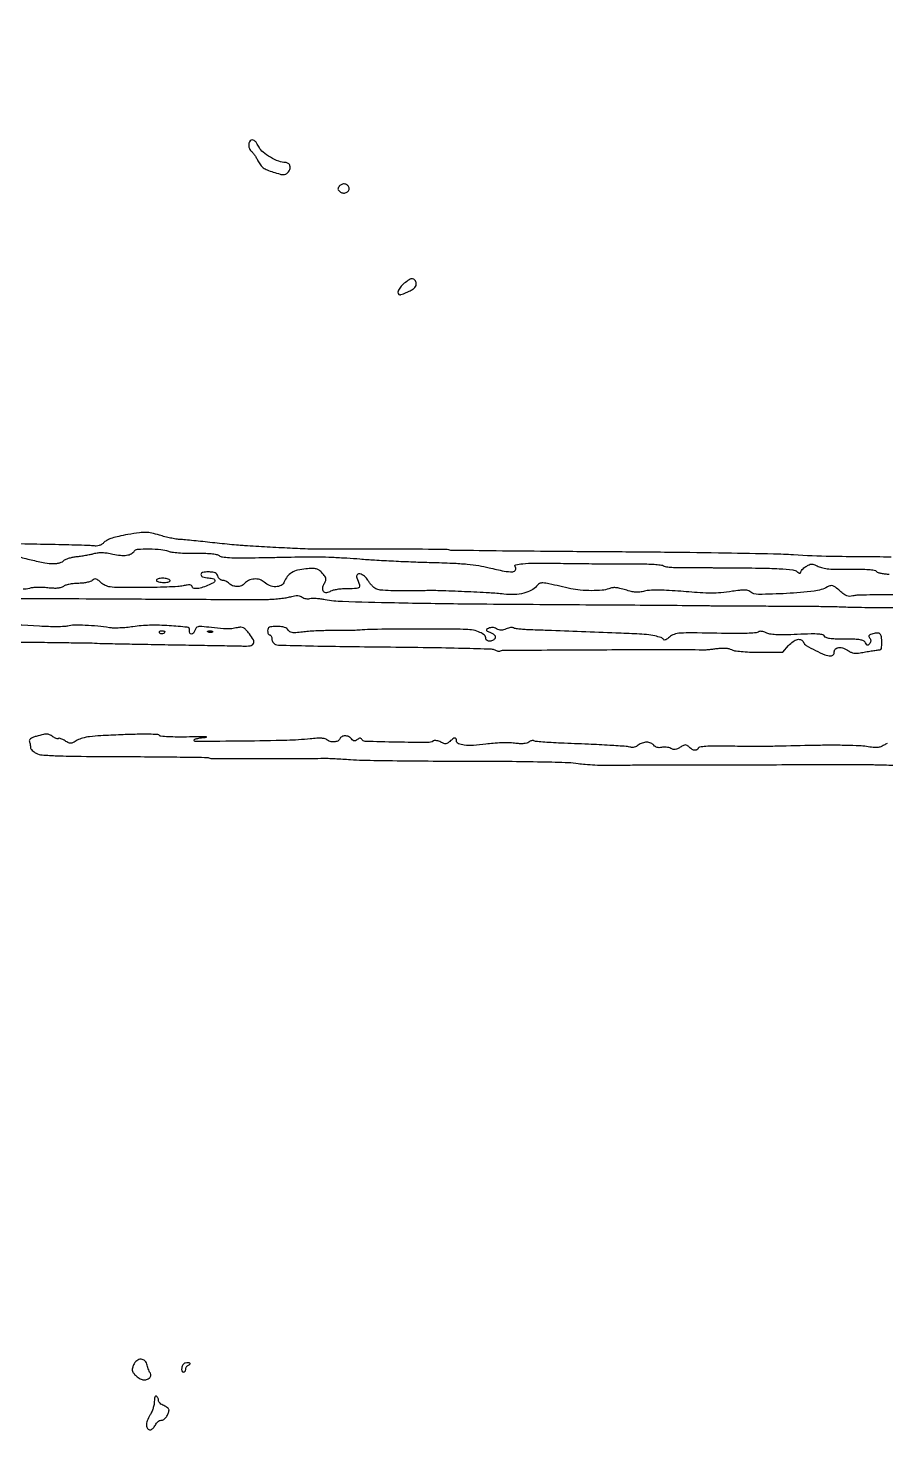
# Model space of a CAD drawing. Extents: x 0 to 5034, y 0 to 2560.
# Drawn here: x 1601 to 2010, y 1891 to 2560 of the extents above; entities that cross this region are included whole.
import ezdxf

# ---------------------------------------------------------------- set-up
doc = ezdxf.new("R2010")
doc.units = 0

msp = doc.modelspace()

# ---------------------------------------------------------------- linework, layer by layer
for points in [[(1302.591156, 2312.41867, -0.000002), (1321.157236, 2312.214958, -0.000002), (1342.798547, 2311.977339, -0.000002), (1365, 2311.733402, -0.001584)], [(2130.089321, 2301.230135, 0.000002), (2134.05625, 2301.153944, 0.000002), (2138.631249, 2301.066108, 0.000002), (2143.25, 2300.977466, -0.007536)], [(2012.058289, 2308.103936, -0.00334), (1983.456876, 2308.375123, -0.012499), (1965.5, 2309.114644, 0.011357), (1956.012625, 2309.527086, 0.001119), (1933.16875, 2309.949625, 0.001413), (1905.934598, 2310.315394, 0.00112), (1876.5, 2310.561566, -0.000555), (1848.04193, 2310.767385, -0.000903), (1823.882149, 2311.012532, -0.000097), (1802.295732, 2311.274711, -0.085394), (1801.290293, 2311.46049, 0.087003), (1799.879425, 2311.716525, 0.000185), (1777.80003, 2311.83972, 0.001484), (1756.66926, 2311.88705, 0.002525), (1739, 2311.784942, -0.013704), (1735.296174, 2311.846347, -0.001144), (1725.711055, 2312.290183, -0.00161), (1714.821591, 2312.854537, -0.001638), (1704, 2313.485882, -0.006387), (1701.154805, 2313.697746, -0.001984), (1696.884375, 2314.087727, -0.001983), (1692.114785, 2314.561478, -0.002184), (1687.5, 2315.058724, 0.001647), (1683.031977, 2315.54501, 0.001815), (1678.703125, 2315.98585, 0.001687), (1675.002407, 2316.336553, 0.009247), (1673, 2316.482217, -0.028643), (1671.247648, 2316.67823, -0.010123), (1668.765625, 2317.152766, -0.01001), (1666.053802, 2317.785354, -0.011592), (1663.5, 2318.498669, 0.018195), (1659.739264, 2319.495759, 0.05089), (1657.035019, 2319.824826, 0.039079), (1653.947848, 2319.643339, 0.007435), (1648.379255, 2318.792008, 0.010599), (1644.014438, 2317.962644, 0.026379), (1640.876164, 2317.12203, 0.03627), (1638.626659, 2316.20532, 0.081661), (1637.134687, 2315.134687, -0.048728), (1635.948183, 2314.159368, -0.072636), (1634.73784, 2313.581226, -0.068571), (1633.36104, 2313.353839, -0.038542), (1631.665365, 2313.439193, 0.025453), (1629.205392, 2313.62761, 0.000563), (1617.285314, 2313.918784, 0.001277), (1603.328762, 2314.208302, 0.000863), (1587.409933, 2314.470358, -0.000175)], [(1584.188103, 2288.381079, -0.001666), (1604.216029, 2288.381247, -0.000643), (1632, 2288.253213, 0.000119), (1662.518774, 2288.08063, 0.000269), (1685.634606, 2287.967882, 0.000103), (1704.1096, 2287.89152, 0.008241), (1707, 2287.927808, -0.005687), (1707.912468, 2287.943925, -0.000726), (1709.874919, 2287.953416, -0.00085), (1712.204213, 2287.957343, -0.000707), (1714.680577, 2287.953808, 0.015698), (1717.38113, 2288.030935, 0.011278), (1720.38889, 2288.279644, 0.011407), (1723.243422, 2288.646657, 0.024002), (1725.434025, 2289.087704, -0.015113), (1727.787355, 2289.605194, -0.05015), (1729.364557, 2289.741188, -0.077637), (1730.527307, 2289.54259, -0.09241), (1731.498122, 2289.001559, 0.078735), (1732.227017, 2288.569006, 0.048961), (1733.184467, 2288.293076, 0.047807), (1734.209864, 2288.203429, 0.061939), (1735.144811, 2288.327618, -0.061072), (1736.303848, 2288.483613, -0.016656), (1738.153534, 2288.443813, -0.016586), (1740.26505, 2288.257534, -0.016566), (1742.360449, 2287.931642, 0.039206), (1750.653193, 2287.023725, 0.002429), (1775.410735, 2286.384331, 0.0028), (1809.998943, 2285.852872, 0.00094), (1860.5, 2285.454669, -0.000168), (1884.79464, 2285.300637, -0.000267), (1905.58125, 2285.150796, -0.000051), (1923.922323, 2285.006946, -0.013607), (1925.5, 2284.951458, 0.013933), (1926.986377, 2284.900151, 0.000247), (1934.990625, 2284.85095, 0.00062), (1944.316707, 2284.809784, 0.000413), (1955, 2284.784692, -0.001213), (1966.042123, 2284.741095, -0.001436), (1976.478125, 2284.644595, -0.001249), (1985.285763, 2284.51584, -0.009146), (1989.5, 2284.366559, 0.008629), (1993.304219, 2284.227864, 0.002101), (1999.584375, 2284.133772, 0.002153), (2006.786719, 2284.087156, 0.002144), (2014, 2284.102463, -0.001445)], [(1591.228225, 2267.709833, 0.001461), (1603, 2267.54988, -0.000446), (1614.311794, 2267.419136, -0.000745), (1623.834375, 2267.286386, -0.000022), (1632.442418, 2267.153179, -0.409676), (1632.5, 2267.094696, 0.408111), (1632.557624, 2267.035856, 0.000017), (1642.340625, 2266.831879, 0.000656), (1653.154405, 2266.620968, 0.000393), (1666, 2266.397376, -0.000164), (1679.106842, 2266.175231, -0.000234), (1690.760549, 2265.968434, -0.00013), (1700.611, 2265.786476, -0.003426), (1703.248677, 2265.718984, 0.040863), (1706.739322, 2265.891026, 0.240302), (1708.203926, 2266.898593, 0.251725), (1708.209728, 2268.634387, 0.044131), (1706.362472, 2271.465839, 0.019143), (1704.670275, 2273.456432, 0.089309), (1703.476193, 2274.36384, 0.121904), (1702.232764, 2274.653753, 0.050044), (1700.5, 2274.456145, -0.014356), (1698.015364, 2273.991568, -0.040962), (1696.262539, 2273.861171, -0.021766), (1694.00805, 2273.976587, -0.001822), (1688.195263, 2274.549952, 0.005392), (1683.607383, 2274.969448, 0.065461), (1681.845634, 2274.880693, 0.184047), (1680.914746, 2274.316229, 0.101826), (1680.317938, 2273.107795, -0.10869), (1679.650802, 2271.801917, -0.233901), (1678.646274, 2271.350404, -0.302522), (1677.881145, 2271.902035, -0.133337), (1677.759179, 2273.202823, 0.431788), (1676.672219, 2274.651828, 0.01223), (1668.072234, 2275.406534, 0.02105), (1658.769874, 2275.601718, 0.033215), (1650.820448, 2274.904191, -0.015449), (1647.785901, 2274.528951, -0.013255), (1644.574721, 2274.31791, -0.013455), (1641.647297, 2274.282164, -0.036868), (1639.588795, 2274.464611, 0.017018), (1634.046727, 2275.178293, 0.01385), (1628.074012, 2275.575104, 0.012684), (1622.713108, 2275.646269, 0.063221), (1619.738492, 2275.232033, -0.056399), (1618.07047, 2274.976588, -0.008249), (1614.64155, 2274.898443, -0.009235), (1610.568756, 2274.948058, -0.007806), (1606.265062, 2275.147299, 0.011754), (1583.90243, 2276.005683, 0.001852)], [(1595.771462, 2308.446223, 0.010934), (1602.287228, 2306.769503, 0.011417), (1608.902323, 2305.379128, 0.046116), (1613.004185, 2305, 0.034064), (1614.52569, 2305.103776, 0.035601), (1615.996171, 2305.413163, 0.038073), (1617.216818, 2305.865182, 0.112296), (1617.922412, 2306.406512, -0.11394), (1618.675966, 2306.980761, -0.028513), (1620.128954, 2307.539747, -0.027637), (1621.908037, 2308.00349, -0.024721), (1623.794856, 2308.289232, 0.010826), (1625.865776, 2308.544234, 0.007433), (1628.202769, 2308.919063, 0.007496), (1630.443159, 2309.347357, 0.015084), (1632.193293, 2309.764619, -0.037347), (1634.195167, 2310.148697, -0.035371), (1636.268966, 2310.240386, -0.031252), (1638.557393, 2310.03615, -0.019229), (1641.214655, 2309.525249, 0.031773), (1644.843417, 2308.921472, 0.059482), (1647.814806, 2308.973398, 0.079663), (1650.044821, 2309.651723, 0.141673), (1651.45669, 2310.929922, -0.245672), (1652.969807, 2311.827534, -0.014093), (1658.550837, 2311.969509, -0.021012), (1664.157402, 2311.71834, -0.072689), (1667.6849, 2310.885291, 0.063831), (1669.350666, 2310.46076, 0.011465), (1672.544646, 2310.143113, 0.012208), (1676.326576, 2309.947104, 0.010767), (1680.275595, 2309.924067, -0.008661), (1684.734098, 2309.916837, -0.019718), (1688.094954, 2309.720432, -0.024242), (1690.548755, 2309.358915, -0.104443), (1691.898449, 2308.783682, 0.119163), (1693.47779, 2308.164189, 0.019621), (1696.7627, 2307.84335, 0.014891), (1701.63917, 2307.705089, 0.004382), (1709.122854, 2307.781403, -0.000143), (1715.742436, 2307.905037, -0.000112), (1722.920463, 2308.035443, -0.000113), (1729.596386, 2308.153719, -0.000279), (1734.5, 2308.236752, -0.010207), (1739.349019, 2308.217172, -0.004376), (1745.821875, 2308.002174, -0.004328), (1752.71671, 2307.652915, -0.005693), (1759, 2307.208229, 0.005621), (1765.936049, 2306.716331, 0.002589), (1774.975821, 2306.224252, 0.002564), (1784.48942, 2305.804664, 0.003552), (1793.024072, 2305.532788, -0.004421), (1803.023473, 2305.196839, -0.011992), (1810.100668, 2304.726149, -0.016474), (1815.622757, 2304.041591, -0.022634), (1820.524072, 2303.040167, 0.012343), (1827.669102, 2301.426484, 0.060086), (1831.799808, 2301.106095, 0.279173), (1833.142247, 2301.999314, 0.290787), (1832.942108, 2303.569755, -0.562463), (1833.227038, 2304.396216, -0.030341), (1836.569433, 2304.913039, -0.020475), (1842.069152, 2305.198208, -0.006565), (1850.25, 2305.179657, 0.001005), (1861.801734, 2305.025, 0.000823), (1874.148216, 2304.904843, 0.000816), (1885.390103, 2304.8323, 0.002539), (1892.966943, 2304.834262, -0.009465), (1896.677524, 2304.783828, -0.013192), (1899.992272, 2304.588357, -0.009596), (1902.718926, 2304.302451, -0.143232), (1903.588951, 2303.926178, 0.13994), (1904.436365, 2303.55317, 0.011445), (1906.86575, 2303.275786, 0.014658), (1909.82878, 2303.093378, 0.010748), (1913.122007, 2303.058222, -0.001163), (1916.586239, 2303.087652, -0.001146), (1920.06709, 2303.101146, -0.001125), (1923.116522, 2303.099112, -0.004402), (1925, 2303.077033, 0.001987), (1926.753629, 2303.048005, 0.000727), (1929.234375, 2303.02041, 0.000721), (1931.946307, 2302.998096, 0.000863), (1934.5, 2302.985172, -0.002879), (1949.364334, 2302.850014, -0.010412), (1958.821299, 2302.512517, -0.01073), (1965.231008, 2302.011832, -0.149398), (1967.34596, 2301.127555, 0.028607), (1968.048057, 2300.609791, 0.104028), (1968.561782, 2300.409994, 0.252896), (1968.867782, 2300.515422, 0.18807), (1969, 2300.854502, -0.149483), (1969.162385, 2301.385522, -0.036636), (1969.734097, 2302.111947, -0.034276), (1970.542461, 2302.883734, -0.02843), (1971.499054, 2303.591337, -0.031244), (1973.030846, 2304.463451, -0.110975), (1974.123208, 2304.723901, -0.09489), (1975.314491, 2304.511799, -0.019416), (1977.289941, 2303.666704, 0.058625), (1979.488647, 2302.92353, 0.02946), (1982.390472, 2302.485172, 0.02021), (1986.390512, 2302.282549, 0.006789), (1992.237619, 2302.302314, -0.006244), (1997.691695, 2302.326701, -0.018332), (2001.443081, 2302.15899, -0.022498), (2004.024056, 2301.831203, -0.154405), (2005.146732, 2301.25, 0.116905), (2005.932816, 2300.766599, 0.028137), (2007.420314, 2300.367188, 0.02737), (2009.225274, 2300.091922, 0.024158), (2011.126676, 2300, 0.016656)], [(2017.672006, 2290.148153, 0.003343), (2009.370183, 2290.162608, 0.00467), (2001.94762, 2290.056565, 0.002876), (1995.713667, 2289.873378, 0.060008), (1993.873082, 2289.585782, -0.066419), (1992.376019, 2289.371412, -0.094914), (1991.059116, 2289.610609, -0.067919), (1989.625289, 2290.402434, -0.020087), (1987.671489, 2291.983574, 0.014735), (1985.567962, 2293.723459, 0.087153), (1984.31045, 2294.390539, 0.140743), (1983.192735, 2294.428796, 0.061752), (1981.798407, 2293.889937, -0.09418), (1975.437701, 2291.892145, -0.01484), (1962.313976, 2290.749558, -0.011187), (1948.974365, 2290.285247, -0.178135), (1944.7757, 2291.771189, 0.131772), (1943.788563, 2292.224736, 0.041199), (1942.151802, 2292.366349, 0.028612), (1939.814865, 2292.241778, 0.010033), (1936.479982, 2291.803991, -0.012901), (1930.952896, 2291.110641, -0.025537), (1926.53944, 2290.898938, -0.016492), (1921.047004, 2291.097371, -0.00274), (1910.5, 2291.885354, 0.007312), (1905.011855, 2292.244955, 0.013413), (1900.532652, 2292.352398, 0.016051), (1896.999858, 2292.228906, 0.046214), (1894.581545, 2291.840117, -0.033701), (1892.398679, 2291.432994, -0.046212), (1890.402452, 2291.383767, -0.040388), (1888.237296, 2291.707534, -0.018896), (1885.501138, 2292.455824, 0.016783), (1882.858349, 2293.190592, 0.040975), (1880.863918, 2293.503685, 0.053436), (1879.195963, 2293.448686, 0.055955), (1877.604494, 2293.039728, -0.069368), (1874.377573, 2292.301818, -0.021034), (1869.350133, 2292.079292, -0.021667), (1864.000449, 2292.29959, -0.035013), (1859.5, 2293.00041, 0.001386), (1849.036956, 2295.358913, 0.035355), (1846.150847, 2295.789955, 0.14267), (1844.541286, 2295.45386, 0.102822), (1843.12317, 2294.273377, -0.104821), (1840.671032, 2292.248507, -0.059688), (1837.060386, 2290.880634, -0.051048), (1832.600726, 2290.248096, -0.037442), (1827.604206, 2290.427851, 0.013707), (1820.691505, 2291.005687, 0.003027), (1808.812014, 2291.599317, 0.003025), (1796.926997, 2292.049087, 0.013744), (1790, 2292.078802, -0.004767), (1780.730139, 2291.952154, -0.011008), (1773.765393, 2292.076755, -0.01092), (1768.6272, 2292.394408, -0.100768), (1766.497231, 2293.017144, -0.059403), (1765.608791, 2293.630142, -0.025923), (1764.583188, 2294.633556, -0.025209), (1763.591869, 2295.8247, -0.030676), (1762.793741, 2297.036666, 0.091376), (1761.104436, 2299.029023, 0.115435), (1758.940877, 2300.088665, 0.29476), (1757.686914, 2299.634186, 0.266112), (1757.506465, 2298.25, -0.016787), (1758.774151, 2294.850842, -0.261026), (1758.550787, 2293.672042, -0.210205), (1757.380416, 2293.094373, -0.01103), (1753.103063, 2293, 0.018069), (1750.612335, 2292.909958, 0.019496), (1748.197426, 2292.640168, 0.019428), (1746.155057, 2292.249296, 0.082763), (1745.011391, 2291.775041, -0.111124), (1743.07704, 2291.097511, -0.256108), (1741.694208, 2291.659266, -0.211733), (1741.254807, 2293.270833, -0.085275), (1741.991122, 2295.483411, 0.035038), (1742.666034, 2296.989268, 0.136404), (1742.747039, 2297.997564, 0.118085), (1742.299417, 2298.983845, 0.023269), (1741.026812, 2300.47146, 0.044414), (1739.541388, 2301.795016, 0.097864), (1738.17443, 2302.44518, 0.069252), (1736.374305, 2302.645039, 0.014296), (1733.181608, 2302.465102, 0.038546), (1729.304135, 2301.831624, 0.076435), (1726.43152, 2300.645547, 0.090534), (1724.361729, 2298.812849, 0.075198), (1722.909988, 2296.25, -0.184219), (1721.432913, 2294.598251, -0.115707), (1718.890011, 2293.958617, -0.097395), (1715.942955, 2294.489234, -0.095759), (1713.39629, 2296.09743, 0.116141), (1711.250743, 2297.334287, 0.090649), (1708.568916, 2297.632909, 0.09009), (1705.940091, 2296.962767, 0.112666), (1703.946653, 2295.435721, -0.133857), (1702.473121, 2294.401582, -0.088885), (1700.42548, 2294.053246, -0.085533), (1698.309343, 2294.437118, -0.109256), (1696.642857, 2295.5, 0.048113), (1695.946177, 2296.074113, 0.037648), (1695.094374, 2296.559375, 0.038776), (1694.224209, 2296.891943, 0.07201), (1693.477809, 2297, -0.10992), (1692.802258, 2297.15033, -0.075795), (1692.148234, 2297.5875, -0.070778), (1691.614465, 2298.235612, -0.073093), (1691.289749, 2299, 0.095113), (1690.821727, 2299.980285, 0.129882), (1690.062482, 2300.590988, 0.082874), (1688.831293, 2300.910226, 0.022087), (1686.800035, 2301, 0.047499), (1683.974754, 2300.730996, 0.362348), (1683.190459, 2299.772309, 0.33163), (1683.981238, 2298.732139, 0.045507), (1686.827012, 2298.186642, -0.041703), (1689.282131, 2297.735327, -0.372786), (1689.847394, 2296.894709, -0.241776), (1689.128771, 2295.835496, -0.026119), (1686.377876, 2294.51342, -0.026859), (1683.430235, 2293.463847, -0.059237), (1681.078454, 2293.060069, -0.106018), (1679.56669, 2293.303339, -0.309336), (1679, 2294.131669, 0.275429), (1678.729144, 2294.586066, 0.108443), (1678.001278, 2294.795127, 0.051662), (1676.727362, 2294.74468, 0.014256), (1674.75, 2294.402562, -0.034406), (1672.201105, 2294.066609, -0.005041), (1666.992221, 2293.794556, -0.005676), (1660.819328, 2293.6047, -0.004844), (1654.308625, 2293.541504, -0.002501), (1644.009004, 2293.592835, -0.029071), (1639.990087, 2293.866992, -0.077039), (1637.610956, 2294.55115, -0.080273), (1635.58794, 2295.917385, 0.019811), (1634.146424, 2297.167913, 0.107419), (1633.224704, 2297.625654, 0.168109), (1632.409723, 2297.555242, 0.068466), (1631.451763, 2296.959967, -0.098065), (1630.491518, 2296.438845, -0.024721), (1628.761041, 2295.992777, -0.02427), (1626.69385, 2295.671218, -0.022378), (1624.54831, 2295.540094, 0.02229), (1622.403258, 2295.409379, 0.024214), (1620.337532, 2295.089032, 0.02465), (1618.608863, 2294.644757, 0.098283), (1617.651505, 2294.125738, -0.09954), (1616.58417, 2293.550528, -0.050325), (1615.079309, 2293.252824, -0.036043), (1613.040992, 2293.206576, -0.0147), (1610.275643, 2293.424847, 0.017796), (1607.844336, 2293.601614, 0.01594), (1605.315345, 2293.614536, 0.016206), (1603.044026, 2293.479971, 0.047098), (1601.5, 2293.189886, -0.079068), (1598.450649, 2292.815919, -0.056367)], [(2010.23275, 2219.309034, 0.055034), (2008.640216, 2218.499916, -0.058249), (2007.130264, 2217.744894, -0.067594), (2005.560927, 2217.406591, -0.046087), (2003.52136, 2217.436721, -0.012976), (2000.364144, 2217.858583, 0.029218), (1996.978445, 2218.199528, 0.005254), (1990.641342, 2218.398808, 0.005653), (1983.204195, 2218.470367, 0.005086), (1975.5, 2218.379019, -0.000305), (1957.557163, 2217.994688, -0.00302), (1950.013409, 2217.883294, -0.004799), (1943.726498, 2217.888786, -0.001395), (1934.038895, 2218.017271, 0.005086), (1927.939738, 2218.053131, 0.015181), (1923.768088, 2217.908517, 0.013472), (1920.846357, 2217.639094, 0.290304), (1920.205562, 2217.116686, -0.164671), (1919.590352, 2216.304324, -0.177683), (1918.628984, 2216.064445, -0.110802), (1917.361413, 2216.495611, -0.046781), (1915.913303, 2217.57846, 0.037484), (1914.835775, 2218.415826, 0.151743), (1914.046853, 2218.646543, 0.121216), (1913.165442, 2218.414021, 0.020216), (1911.65162, 2217.507388, -0.032474), (1910.30606, 2216.745677, -0.082522), (1909.232374, 2216.430509, -0.096669), (1908.220053, 2216.503411, -0.056752), (1907.087577, 2216.95313, 0.057827), (1906.13293, 2217.329866, 0.036378), (1904.953447, 2217.553799, 0.036205), (1903.743784, 2217.605265, 0.054064), (1902.696317, 2217.459916, -0.055609), (1901.617325, 2217.313579, -0.071475), (1900.62425, 2217.432324, -0.076645), (1899.75892, 2217.813275, -0.07775), (1899.053352, 2218.435714, 0.121803), (1897.585816, 2219.518493, 0.097695), (1895.655361, 2219.906756, 0.087695), (1893.539371, 2219.540835, 0.075475), (1891.552457, 2218.463507, -0.048987), (1890.692248, 2217.936568, -0.044802), (1889.720187, 2217.568269, -0.047691), (1888.78614, 2217.400887, -0.097644), (1888.049791, 2217.484197, 0.059473), (1885.90329, 2217.89373, 0.002418), (1878.016276, 2218.406191, 0.003729), (1867.857239, 2218.940964, 0.001747), (1854.703702, 2219.488996, -0.004561), (1850.111329, 2219.706225, -0.006699), (1846.079549, 2219.988043, -0.00347), (1842.682727, 2220.295009, -0.114626), (1841.909897, 2220.555687, 0.13099), (1841.421433, 2220.703089, 0.067005), (1840.779872, 2220.637922, 0.059442), (1840.091952, 2220.383857, 0.055104), (1839.463758, 2219.969922, -0.109892), (1838.499867, 2219.475658, -0.044646), (1837.036931, 2219.231036, -0.033997), (1835.092407, 2219.214547, -0.016204), (1832.600284, 2219.444203, 0.027685), (1829.95276, 2219.627016, 0.011552), (1826.372634, 2219.592936, 0.011388), (1822.532724, 2219.379996, 0.014476), (1819.003594, 2219.000492, -0.017639), (1813.027865, 2218.396099, -0.04448), (1808.660409, 2218.498219, -0.071957), (1805.90144, 2219.220204, -0.30146), (1805, 2220.579455, 0.098699), (1804.799217, 2221.586693, 0.324078), (1804.253814, 2221.921442, 0.142233), (1803.319696, 2221.571024, 0.023531), (1801.819025, 2220.33622, -0.039755), (1800.742157, 2219.507173, -0.12226), (1799.879309, 2219.208425, -0.113775), (1798.939939, 2219.337521, -0.032073), (1797.585637, 2219.954168, 0.039561), (1796.584356, 2220.392116, 0.043364), (1795.55666, 2220.650767, 0.047866), (1794.650453, 2220.709052, 0.131283), (1794.041576, 2220.525696, -0.141438), (1791.183864, 2219.726909, -0.003043), (1776.504498, 2219.94027, -0.002035), (1761.450843, 2220.311991, -0.252272), (1759.857458, 2221.230638, 0.084838), (1759.443343, 2221.700095, 0.178183), (1758.988963, 2221.853711, 0.129974), (1758.438759, 2221.692426, 0.037287), (1757.708894, 2221.173367, -0.050416), (1756.926599, 2220.647333, -0.15297), (1756.303852, 2220.529087, -0.146592), (1755.708206, 2220.78589, -0.045007), (1755.010234, 2221.487669, 0.112051), (1753.608869, 2222.56387, 0.107801), (1751.86004, 2222.949356, 0.124175), (1750.294555, 2222.558111, 0.180007), (1749.361626, 2221.5, -0.194535), (1748.41887, 2220.489397, -0.093699), (1746.672963, 2220.045463, -0.086056), (1744.741225, 2220.257931, -0.126712), (1743.278505, 2221.121495, 0.149288), (1742.404201, 2221.586728, 0.035594), (1740.749916, 2221.788663, 0.027428), (1738.436774, 2221.778178, 0.011464), (1735.328505, 2221.521789, -0.020093), (1724.115652, 2220.791403, -0.003799), (1703.611004, 2220.437286, -0.000541), (1680.751385, 2220.240979, -0.416413), (1680, 2220.986746, -0.327616), (1680.27804, 2221.365539, -0.020815), (1681.689063, 2221.745117, -0.024085), (1683.545873, 2222.069593, -0.014929), (1685.75, 2222.279582, 0.355991), (1685.855293, 2222.377503, 0.450446), (1685.775313, 2222.470782, 0.00673), (1682.714769, 2222.477198, 0.001722), (1677.761703, 2222.403856, -0.005825), (1672.096544, 2222.366473, -0.011634), (1667.617588, 2222.493349, -0.006937), (1664.099624, 2222.723967, -0.238866), (1663.410473, 2223.144858, 0.249471), (1662.661212, 2223.582113, 0.005662), (1658.386225, 2223.701735, 0.009866), (1652.772627, 2223.684437, 0.004033), (1645.14877, 2223.44895, 0.003434), (1635.457465, 2223.004674, 0.018097), (1630.155193, 2222.532231, 0.033525), (1626.75809, 2221.871562, 0.071099), (1624.29595, 2220.827487, -0.017112), (1622.299911, 2219.714112, -0.108472), (1621.182766, 2219.418738, -0.128487), (1620.133769, 2219.645822, -0.027827), (1618.514742, 2220.582298, 0.025351), (1617.483834, 2221.185421, 0.03717), (1616.518329, 2221.59859, 0.041436), (1615.731428, 2221.79719, 0.242014), (1615.33743, 2221.670764, -0.2252), (1614.965397, 2221.538161, -0.052599), (1614.299298, 2221.677159, -0.044223), (1613.490814, 2222.018231, -0.030862), (1612.646132, 2222.535305, 0.038434), (1611.047606, 2223.480914, 0.109951), (1609.800167, 2223.783978, 0.065394), (1608.196166, 2223.604722, 0.0077), (1604.714058, 2222.688486, 0.023482), (1603.035643, 2222.132932, 0.070219), (1601.980975, 2221.547401, 0.127459), (1601.481249, 2220.916927, 0.19831), (1601.464058, 2220.233067, -0.027014), (1601.669464, 2219.597071, -0.017137), (1601.842567, 2218.837632, -0.017208), (1601.961581, 2218.078077, -0.030262), (1602, 2217.443893, 0.146669), (1602.189881, 2216.810507, 0.048082), (1602.807812, 2216.044192, 0.04308), (1603.697636, 2215.279384, 0.037044), (1604.75, 2214.634427, 0.101203), (1607.486964, 2213.864995, 0.008871), (1614.719716, 2213.469754, 0.007001), (1626.151593, 2213.208514, 0.001344), (1646.890696, 2213.080809, -0.001046), (1662.044054, 2212.996536, -0.001697), (1674.920698, 2212.854288, -0.000222), (1686.374289, 2212.683796, -0.13538), (1686.997387, 2212.501615, 0.138127), (1687.926575, 2212.235371, 0.000138), (1709.763308, 2212.142254, 0.001508), (1729.358061, 2212.123226, 0.005267), (1742, 2212.28227, -0.014869), (1743.913873, 2212.269596, -0.003487), (1747.115625, 2212.130768, -0.003591), (1750.797656, 2211.918861, -0.003522), (1754.5, 2211.652897, 0.015004), (1760.248362, 2211.372427, 0.001382), (1774.515625, 2211.144363, 0.001782), (1791.53473, 2210.980034, 0.001396), (1810, 2210.919143, -0.001808), (1829.551303, 2210.838575, -0.003234), (1845.618205, 2210.61033, -0.002576), (1858.286937, 2210.283075, -0.033144), (1863, 2209.823316, 0.021199), (1866.280074, 2209.424098, 0.007651), (1870.96875, 2209.126337, 0.007572), (1876.120581, 2208.956392, 0.008926), (1881, 2208.95649, -0.000697), (1885.62292, 2209.032666, -0.000819), (1890.003125, 2209.091554, -0.000718), (1893.704162, 2209.129926, -0.005096), (1895.5, 2209.12766, 0.00321), (1897.774857, 2209.116207, 0.000038), (1912.746875, 2209.138077, 0.000114), (1930.045276, 2209.168608, 0.000075), (1950, 2209.211378, -0.000258), (1969.98969, 2209.246908, -0.000389), (1987.4, 2209.255332, -0.000146), (2002.382228, 2209.246537, -0.009366), (2005, 2209.195191, 0.005186), (2007.476749, 2209.125892, 0.000184), (2017.01875, 2208.961441, 0.00034)]]:
    msp.add_lwpolyline(points, format="xyb")
for points in [[(1706.6875, 2506.354167, 0.148306), (1706.109161, 2505.272325, 0.076977), (1706.042997, 2503.72807, 0.076886), (1706.447314, 2502.234097, 0.147018), (1707.25, 2501.29969, -0.080899), (1707.850313, 2500.761828, -0.017716), (1708.684839, 2499.648745, -0.018004), (1709.568029, 2498.276603, -0.016423), (1710.37924, 2496.802421, 0.040327), (1711.600815, 2494.813663, 0.075787), (1712.927545, 2493.479807, 0.062707), (1714.760478, 2492.45083, 0.02039), (1717.688116, 2491.397012, 0.008544), (1720.919806, 2490.44089, 0.063089), (1722.507472, 2490.209773, 0.125641), (1723.609483, 2490.469462, 0.076146), (1724.695621, 2491.267049, 0.118142), (1725.590152, 2492.725395, 0.143228), (1725.638876, 2494.322875, 0.166423), (1724.840161, 2495.531787, 0.165774), (1723.466766, 2496, -0.091665), (1720.27389, 2496.590313, -0.03941), (1716.347503, 2498.46002, -0.039193), (1712.816742, 2500.883551, -0.108205), (1710.941458, 2503.224794, 0.029651), (1709.763524, 2505.28663, 0.089793), (1708.657238, 2506.456563, 0.170626), (1707.633076, 2506.769168, 0.188084)], [(1749.145708, 2484.675567, 0.049541), (1748.638682, 2483.924374, 0.145664), (1748.512768, 2483.320085, 0.147971), (1748.738422, 2482.751287, 0.051692), (1749.360921, 2482.115426, 0.13702), (1750.807373, 2481.468822, 0.13183), (1752.403163, 2481.651719, 0.153891), (1753.528583, 2482.564876, 0.195955), (1753.787609, 2483.864344, 0.153672), (1753.123623, 2485.093714, 0.150524), (1751.869728, 2485.733522, 0.138824), (1750.391581, 2485.580927, 0.125482)], [(1780.125891, 2438.452476, 0.041948), (1778.249166, 2436.583409, 0.081792), (1777.165278, 2434.776746, 0.187024), (1777.156293, 2433.559007, 0.311638), (1777.966073, 2433, 0.079632), (1778.534886, 2433.091169, 0.010328), (1779.698972, 2433.501001, 0.011825), (1781.068491, 2434.05248, 0.009627), (1782.50869, 2434.705535, 0.027282), (1784.160803, 2435.60706, 0.071877), (1785.191854, 2436.471242, 0.104768), (1785.709974, 2437.374196, 0.115486), (1785.792617, 2438.377207, 0.104813), (1785.183701, 2440.011725, 0.253224), (1784.092935, 2440.620857, 0.14539), (1782.4562, 2440.158216, 0.033832)], [(1662, 2297, 0.280045), (1662.23451, 2296.614137, 0.051215), (1663.045461, 2296.29375, 0.04194), (1664.195261, 2296.07252, 0.02657), (1665.559017, 2296, 0.023007), (1666.966307, 2296.06479, 0.059005), (1667.961697, 2296.276831, 0.125298), (1668.461947, 2296.602477, 0.336396), (1668.5, 2297, 0.146547), (1668.065839, 2297.385578, 0.040338), (1667.1996, 2297.70625, 0.037109), (1666.112115, 2297.926388, 0.031397), (1664.940983, 2298, 0.032276), (1663.81438, 2297.9272, 0.049716), (1662.863914, 2297.70625, 0.064068), (1662.206632, 2297.384097, 0.251914)], [(1666, 2272.559017, -0.211827), (1665.716404, 2271.919648, -0.127879), (1664.969093, 2271.529206, -0.122608), (1664.101938, 2271.54388, -0.191362), (1663.510081, 2271.983688, -0.136093), (1663.397824, 2272.36964, -0.190788), (1663.524436, 2272.701458, -0.140899), (1663.890269, 2272.925389, -0.067432), (1664.440983, 2273, -0.026751), (1665.038367, 2272.968016, -0.042195), (1665.542039, 2272.870461, -0.051652), (1665.89701, 2272.729146, -0.279105)], [(1715, 2273, 0.048028), (1715.073693, 2272.234582, 0.068025), (1715.29375, 2271.5875, 0.088204), (1715.618118, 2271.151477, 0.191087), (1716, 2271, -0.182536), (1716.381715, 2270.855843, -0.0909), (1716.70625, 2270.443928, -0.070807), (1716.926137, 2269.831332, -0.050854), (1717, 2269.106989, 0.083198), (1717.130546, 2268.327871, 0.063649), (1717.514062, 2267.552144, 0.063583), (1718.080903, 2266.897019, 0.082586), (1718.75, 2266.472171, 0.094445), (1720.175763, 2266.164406, 0.000477), (1734.798974, 2265.823451, 0.002135), (1751.470833, 2265.52186, 0.001348), (1770.927359, 2265.305447, -0.001539), (1791.681424, 2265.066686, -0.003104), (1808.03827, 2264.726602, -0.000954), (1821.543341, 2264.336157, -0.115658), (1823.198025, 2263.89402, 0.038214), (1823.966383, 2263.555485, 0.042524), (1824.750549, 2263.352231, 0.046954), (1825.438676, 2263.300677, 0.13443), (1825.894736, 2263.434943, -0.137939), (1826.917788, 2263.72849, -0.000044), (1869.537754, 2263.949688, -0.000622), (1907.329003, 2264.095465, -0.00683), (1922.5, 2263.92785, 0.023531), (1923.56675, 2263.95169, 0.006238), (1925.2648, 2264.091028, 0.006315), (1927.194393, 2264.298248, 0.006459), (1929.103575, 2264.55276, -0.023432), (1931.206274, 2264.760741, -0.032524), (1933.098963, 2264.735586, -0.037261), (1934.715196, 2264.486681, -0.066122), (1935.974685, 2264.013548, 0.086003), (1937.520333, 2263.501659, 0.014416), (1940.631298, 2263.128439, 0.014143), (1944.608346, 2262.880404, 0.008501), (1949.337164, 2262.8), (1960.432108, 2262.8), (1963.201958, 2265.9, -0.052695), (1965.407749, 2267.899137, -0.104544), (1967.550371, 2268.86284, -0.166427), (1969.265479, 2268.663875, -0.192078), (1970.376311, 2267.461733, 0.171072), (1971.647581, 2265.968477, 0.01552), (1976.019719, 2263.604754, 0.019053), (1980.541007, 2261.550403, 0.095993), (1983.25, 2261.009769, 0.095389), (1983.97436, 2261.14504, 0.11924), (1984.532471, 2261.536929, 0.109534), (1984.881025, 2262.17034, 0.071336), (1985, 2263, -0.218581), (1985.629323, 2264.370782, -0.164502), (1987.187048, 2265.000058, -0.104287), (1989.445505, 2264.658771, -0.063387), (1991.844533, 2263.39634, 0.052468), (1993.058927, 2262.723148, 0.057313), (1994.351669, 2262.341835, 0.054144), (1995.759461, 2262.251405, 0.039458), (1997.317039, 2262.443818, -0.005777), (1999.95515, 2262.951811, -0.005662), (2002.622061, 2263.40234, -0.005838), (2005.006748, 2263.748987, -0.016175), (2006.69322, 2263.918758, 0.352812), (2007.453257, 2264.621623, 0.034045), (2007.663453, 2267.309625, 0.03627), (2007.487805, 2270.114811, 0.164037), (2006.769483, 2271.563851, 0.159439), (2006.338115, 2271.782527, 0.037122), (2005.517837, 2271.847261, 0.034647), (2004.516627, 2271.78237, 0.027986), (2003.45832, 2271.578895, 0.026068), (2002.22343, 2271.199564, 0.130872), (2001.636214, 2270.788782, 0.248508), (2001.529362, 2270.294648, 0.105018), (2001.854547, 2269.67526, -0.075708), (2002.23222, 2269.047482, -0.091416), (2002.374169, 2268.375385, -0.087761), (2002.268908, 2267.675382, -0.064043), (2001.924501, 2266.966462, -0.035269), (2001.35924, 2266.223912, -0.252942), (2000.950885, 2266.072934, -0.203704), (2000.539052, 2266.32163, -0.023269), (1999.932014, 2267.25, 0.142503), (1998.975255, 2268.150529, 0.074892), (1997.413148, 2268.672582, 0.036599), (1994.794836, 2268.934916, 0.006674), (1989.918925, 2269, -0.007395), (1985.499371, 2269.065365, -0.028915), (1982.780305, 2269.303595, -0.047529), (1981.101475, 2269.714775, -0.220789), (1980.403252, 2270.391526, 0.247801), (1979.602531, 2271.091794, 0.04185), (1977.524303, 2271.403991, 0.022975), (1973.973245, 2271.473296, 0.004183), (1967.394017, 2271.244285, -0.005816), (1961.305279, 2271.052261, -0.017702), (1957.167142, 2271.116435, -0.02504), (1954.280282, 2271.408939, -0.085293), (1952.49347, 2272.003495, 0.038644), (1951.39304, 2272.487213, 0.058029), (1950.370765, 2272.716855, 0.069993), (1949.483824, 2272.686051, 0.110557), (1948.784089, 2272.394575, -0.133661), (1947.818144, 2272.04289, -0.006996), (1944.499076, 2271.812082, -0.010645), (1940.499058, 2271.675438, -0.007507), (1936, 2271.685134, 0.000899), (1917.346764, 2271.97185, 0.018058), (1911.664803, 2271.84375, 0.065565), (1908.656212, 2271.266398, 0.108839), (1906.446492, 2269.949732, -0.033977), (1905.547439, 2269.213344, -0.057538), (1904.695919, 2268.744407, -0.08358), (1904.017339, 2268.591477, -0.274636), (1903.626306, 2268.795633, 0.177193), (1902.449372, 2269.721333, 0.026495), (1899.493828, 2270.51629, 0.025701), (1895.609459, 2271.136706, 0.015912), (1891, 2271.483858, 0.001062), (1880.988209, 2271.896833, 0.000263), (1864.580387, 2272.530076, 0.000226), (1848.245495, 2273.144503, 0.001672), (1840.460136, 2273.407751, -0.008747), (1837.681075, 2273.541108, -0.011537), (1835.154767, 2273.765315, -0.009076), (1833.06709, 2274.037706, -0.101769), (1832.285072, 2274.323816, 0.123723), (1831.678901, 2274.516239, 0.044078), (1830.764107, 2274.491612, 0.04045), (1829.722151, 2274.284876, 0.037719), (1828.701429, 2273.909823, -0.038912), (1827.425424, 2273.444419, -0.069713), (1826.32164, 2273.297018, -0.073429), (1825.259351, 2273.460873, -0.047977), (1824.113243, 2273.939394, 0.046069), (1823.066014, 2274.381321, 0.065745), (1822.07378, 2274.55773, 0.071322), (1821.132655, 2274.465438, 0.067617), (1820.23675, 2274.112593, 0.035137), (1819.346454, 2273.528713, 0.359191), (1819.252798, 2273.129457, 0.177625), (1819.663733, 2272.738925, 0.01126), (1821.2309, 2272.102331, -0.036682), (1822.414846, 2271.549779, -0.091711), (1823.146095, 2270.94268, -0.135013), (1823.451174, 2270.271426, -0.131904), (1823.373911, 2269.532013, -0.175287), (1822.472468, 2268.490552, -0.112485), (1820.922589, 2268.03435, -0.140011), (1819.551975, 2268.335064, -0.275844), (1819, 2269.259453, 0.213046), (1818.294644, 2270.839726, 0.075355), (1816.17479, 2272.230828, 0.059043), (1813.093084, 2273.22602, 0.042633), (1809.5, 2273.619951, 0.005421), (1798.655993, 2273.762491, 0.0016), (1782.039686, 2273.747569, 0.000933), (1765.194953, 2273.6471, 0.018211), (1760, 2273.417086, -0.003364), (1756.653397, 2273.169195, -0.01099), (1754.435315, 2273.068802, -0.006523), (1751.712409, 2273.041011, -0.000609), (1745, 2273.068246, 0.00812), (1741.699694, 2273.032055, 0.005658), (1737.977417, 2272.888596, 0.005709), (1734.409152, 2272.669748, 0.011761), (1731.625251, 2272.401124, -0.010248), (1728.430294, 2272.083076, -0.054297), (1726.675405, 2272.135324, -0.108561), (1725.586956, 2272.538231, -0.123063), (1724.825561, 2273.347222, 0.118202), (1724.138679, 2274.091199, 0.073045), (1723.058501, 2274.605194, 0.052089), (1721.527659, 2274.906312, 0.022538), (1719.45031, 2275, 0.014251), (1717.003618, 2274.93025, 0.091595), (1715.806289, 2274.637648, 0.187805), (1715.212827, 2274.034317, 0.101816)], [(1688.729167, 2272.395833, -0.126455), (1688.402231, 2272.202593, -0.060344), (1687.916927, 2272.123424, -0.05415), (1687.359369, 2272.160852, -0.051402), (1686.8125, 2272.316886, -0.054073), (1686.395823, 2272.538436, -0.470617), (1686.37858, 2272.720685, -0.168741), (1686.670344, 2272.862007, -0.018894), (1687.416667, 2272.921053, -0.028489), (1688.112848, 2272.910055, -0.077125), (1688.592839, 2272.799335, -0.208169), (1688.77538, 2272.614691, -0.296942)], [(1651.122874, 1923.370334, 0.031034), (1650.56356, 1921.908729, 0.102454), (1650.461902, 1920.887691, 0.114405), (1650.777539, 1919.974475, 0.04377), (1651.594243, 1918.895863, 0.034208), (1652.373571, 1918.144933, 0.024624), (1653.3362, 1917.414327, 0.025016), (1654.325707, 1916.807711, 0.048189), (1655.179872, 1916.442911, 0.123291), (1656.893568, 1916.336547, 0.113988), (1658.511807, 1917.040563, 0.15481), (1659.355155, 1918.206358, 0.250857), (1659.150219, 1919.382679, -0.054338), (1658.769344, 1919.996319, -0.017472), (1658.339667, 1920.979599, -0.017197), (1657.934576, 1922.115212, -0.018443), (1657.618835, 1923.25, 0.133278), (1656.504265, 1925.2927, 0.199535), (1654.666622, 1926.096687, 0.180938), (1652.657384, 1925.387122, 0.111911)], [(1675.75, 1924.242607, 0.191563), (1674.653234, 1923.496433, 0.105356), (1674.034542, 1921.969234, 0.13615), (1674.168666, 1920.571494, 0.310568), (1675, 1920, 0.140362), (1675.381338, 1920.109202, 0.099913), (1675.70625, 1920.416146, 0.085122), (1675.925077, 1920.8752, 0.068857), (1676, 1921.416667, -0.080841), (1676.093566, 1921.99159, -0.067172), (1676.367188, 1922.548326, -0.068411), (1676.772185, 1923.003112, -0.091153), (1677.25, 1923.279762, 0.105773), (1677.995802, 1923.740913, 0.485025), (1677.953555, 1924.175328, 0.151762), (1677.095875, 1924.412174, 0.046803)], [(1661, 1905.927051, -0.050441), (1660.851952, 1904.463249, -0.026328), (1660.390386, 1902.687044, -0.025895), (1659.719464, 1900.897309, -0.0358), (1658.924719, 1899.378193, 0.046898), (1657.642021, 1896.78824, 0.095049), (1657.244, 1894.55783, 0.167454), (1657.768591, 1893.097009, 0.227351), (1659.013695, 1892.5, 0.125521), (1659.654872, 1892.663539, 0.059735), (1660.353367, 1893.160938, 0.053702), (1660.999224, 1893.889398, 0.051202), (1661.487128, 1894.75, -0.059193), (1661.993214, 1895.610422, -0.057266), (1662.691796, 1896.339062, -0.062118), (1663.468022, 1896.83438, -0.111431), (1664.201945, 1897, 0.159803), (1665.46499, 1897.414256, 0.070956), (1666.731602, 1898.65611, 0.06704), (1667.677843, 1900.309853, 0.096759), (1668, 1901.959009, 0.171958), (1667.828169, 1902.443868, 0.051287), (1667.265625, 1903.008378, 0.04478), (1666.456875, 1903.555945, 0.0356), (1665.5, 1904, -0.047707), (1664.54365, 1904.472231, -0.05364), (1663.734375, 1905.101849, -0.061052), (1663.180802, 1905.785728, -0.140547), (1663, 1906.416232, 0.060921), (1662.925827, 1907.022739, 0.051059), (1662.70625, 1907.632954, 0.053238), (1662.382864, 1908.155924, 0.089496), (1662, 1908.5, 0.308473), (1661.606627, 1908.482345, 0.140114), (1661.279925, 1908.051793, 0.066306), (1661.065876, 1907.170526, 0.02647)]]:
    msp.add_lwpolyline(points, format="xyb", close=True)

doc.saveas('drawing.dxf')
